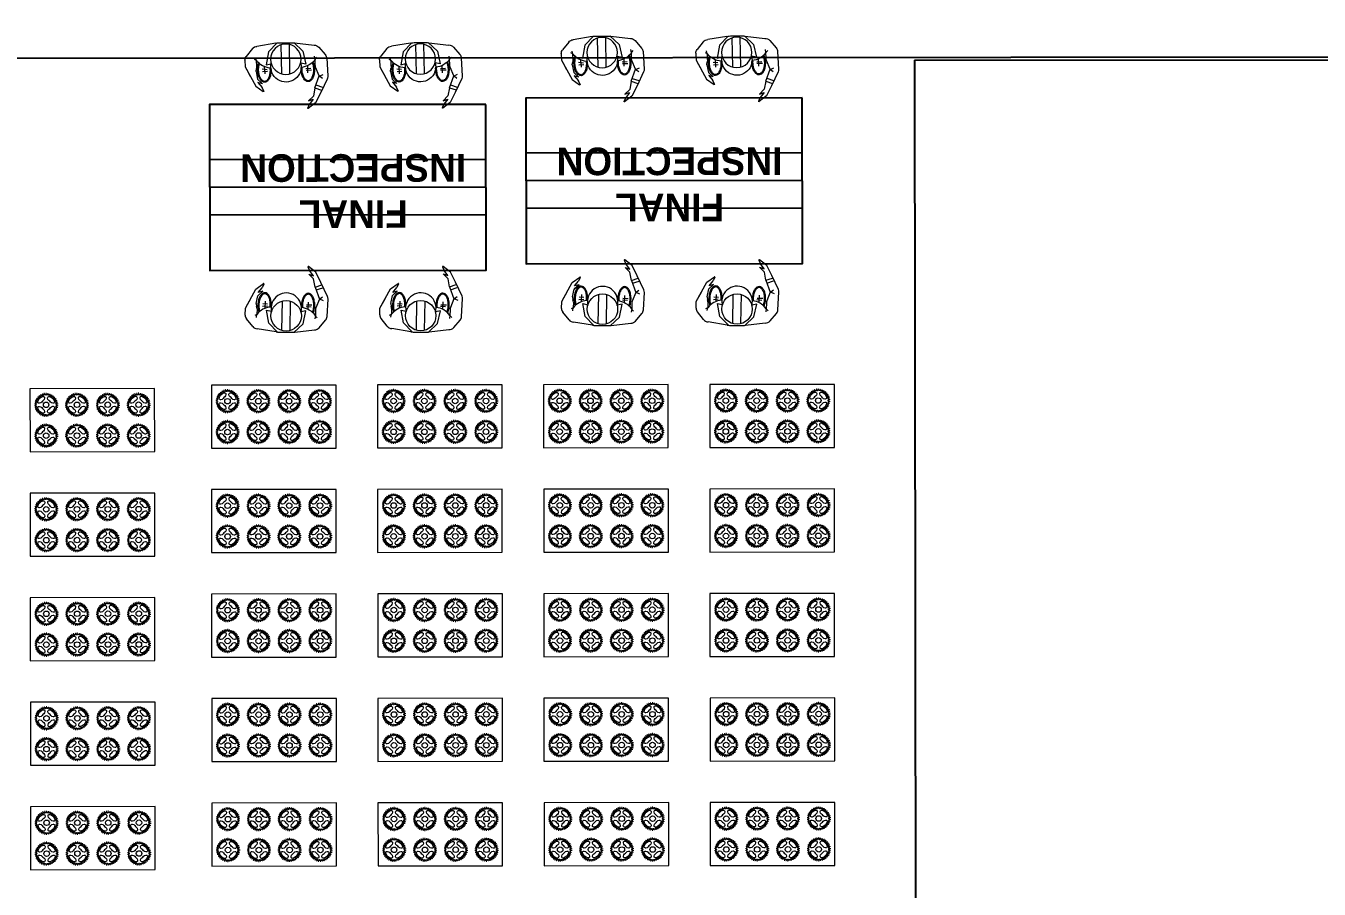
# Model space of a CAD drawing. Header units: feet. Extents: x -99009 to 3252343, y -11094690 to 9035152.
# Drawn here: x 2436386 to 2445745, y -1981723 to -1975477 of the extents above; entities that cross this region are included whole.
import ezdxf

# ---------------------------------------------------------------- set-up
doc = ezdxf.new("R2010")
doc.units = ezdxf.units.FT
doc.layers.add('1', color=1, linetype='Continuous')
doc.layers.add('Layer3', color=160, linetype='Continuous')
doc.layers.add('Line', color=7, linetype='Continuous', lineweight=13)
doc.layers.add('OVERALL', color=41, linetype='Continuous', lineweight=0)
doc.styles.get("Standard").update_dxf_attribs({"font": 'GOTHICB.TTF'})

# ---------------------------------------------------------------- blocks, each defined once
blk = doc.blocks.new('vaimand')
at = {"color": 242, "lineweight": 5, "true_color": 0xcd2027}
for p, q in [((-211.5, 106.3), (-257, 60.5)), ((-48.8, 123.9), (-179.6, 117.9)), ((-44.2, 125.5), (-107.9, 73.3)), ((-33.7, -80), (-16.7, 111.9)), ((39.5, 119.1), (-25.6, 123.6)), ((19.8, -84.7), (36.8, 106.2)), ((62.9, 116), (116.5, 53.4)), ((72.1, 114.1), (194.9, 84.7)), ((-268.3, 37.3), (-282.8, -77.8)), ((-193.7, 28.7), (-203.1, 39.9)), ((-195.6, -12.5), (-192.3, 25.1)), ((-192.3, 25.1), (-187, 45.5)), ((-107.9, 73.3), (-132.7, -9.8)), ((116.5, 53.4), (126.3, -32.8)), ((192.6, -10.8), (197.9, 9.6)), ((224.2, 67.6), (260.9, 14.5)), ((-226.2, -83.3), (-251.2, -70.6)), ((-229.7, -83), (-248.2, -95.3)), ((-226.1, -81.6), (-199.4, -26.4)), ((-203.1, -162.1), (-226.1, -81.6)), ((-138, -49.4), (-174.2, -46.1)), ((-135.3, -39.2), (-168, -34.5)), ((-151.7, -67.3), (-146.6, -19.2)), ((-132.7, -9.8), (-99.3, -5.8)), ((126.3, -32.8), (94.1, -23)), ((146.6, -78.1), (115.7, -73.6)), ((149.9, -61), (118.5, -61.7)), ((129.7, -92.2), (136.3, -45.1)), ((190.2, -81.1), (175.9, -131.1)), ((263.5, -55), (185.5, -176.2)), ((187.7, -46.5), (191, -8.9)), ((190.2, -81.1), (189, -60.9)), ((191, -8.9), (205.4, -3.3)), ((254.7, -68.8), (226.2, -112.9)), ((268, -10.3), (263.5, -55)), ((-281.1, -95.6), (-243.9, -189.8)), ((-208.3, -142.8), (-253.2, -154.7)), ((-203.1, -162.1), (-248.1, -174)), ((-203.1, -162.1), (-197.5, -216.5)), ((142.5, -158.2), (175.9, -131.1)), ((142.5, -158.2), (175.9, -131.1)), ((175.9, -131.1), (142.5, -158.2)), ((142.5, -158.2), (172.3, -151.7)), ((172.3, -151.7), (143.5, -182.2)), ((-243.9, -189.8), (-214.9, -259.2)), ((-197.6, -237.4), (-174.6, -272.5)), ((-167.5, -250.2), (-197.6, -237.4)), ((-197.5, -216.5), (-167.5, -250.2)), ((-167.5, -250.2), (-197.5, -216.5)), ((-167.5, -250.2), (-197.5, -216.5)), ((130.6, -205.4), (143.5, -182.2)), ((185.5, -176.2), (133.4, -208.1)), ((-214.9, -259.2), (-169.3, -299.8)), ((-166, -297.6), (-174.6, -272.5))]:
    blk.add_line(p, q, dxfattribs=at)
for points in [[(-179.2, 7.3, 0.043282), (-185.7, -7.7, 0.055571), (-192.5, -39.7, 0.055571), (-192.1, -72.4, 0.069361), (-185.4, -97.7, 0.105874), (-171.4, -117.7, 0.163899), (-156.8, -124.3, 0.163899), (-141.2, -120.7, 0.105874), (-123.5, -103.8, 0.069361), (-111.9, -80.3, 0.055571), (-105.1, -48.4, 0.024541), (-104.4, -34, 0.041767)], [(-174.6, 2.3, 0.037104), (-179.6, -9.8, 0.055571), (-186.2, -40.3, 0.055571), (-185.8, -71.6, 0.069361), (-179.5, -95.2, 0.105874), (-167, -113, 0.163899), (-156.2, -117.9, 0.163899), (-144.5, -115.2, 0.105874), (-128.8, -100.2, 0.069361), (-118, -78.3, 0.055571), (-111.5, -47.8, 0.024541), (-110.8, -33.9, 0.024541)], [(94.1, -51.7, 0.019815), (92.5, -63.2, 0.055571), (92.9, -95.9, 0.069361), (99.7, -121.2, 0.105874), (113.7, -141.2, 0.163899), (128.2, -147.8, 0.163899), (143.8, -144.2, 0.105874), (161.5, -127.4, 0.069361), (173.1, -103.9, 0.055571), (179.9, -71.9, 0.055571), (179.6, -39.3, 0.039908), (176.5, -24.5, 0.011242)], [(100.4, -52.8, 0.019815), (98.9, -63.9, 0.055571), (99.2, -95.1, 0.069361), (105.6, -118.7, 0.105874), (118, -136.5, 0.163899), (128.9, -141.4, 0.163899), (140.5, -138.8, 0.105874), (156.2, -123.8, 0.069361), (167.1, -101.9, 0.055571), (173.6, -71.3, 0.055571), (173.2, -40.1, 0.039908), (170.4, -26.2, 0.039908)]]:
    blk.add_lwpolyline(points, format="xyb", dxfattribs=at)
blk.add_circle((-0.2, 13.2), 100, dxfattribs=at)
for centre, radius, start, end in [((-183.1, 78.1), 40, 84.93042, 135.20527), ((-39.6, -75.9), 200, 85.99331, 92.61895), ((25.6, -80.4), 200, 76.55244, 85.99331), ((-228.6, 32.3), 40, 135.20527, 172.78283), ((-84.3, 90.8), 126.4, 211.36128, 260.88498), ((191.3, 44.9), 40, 34.65557, 84.93042), ((228, -8.2), 40, 357.078, 34.65557), ((-243.1, -82.8), 40, 172.78283, 198.61251), ((-235.4, -9), 40, 334.20486, 354.93042), ((-4.6, -36.8), 100, 160.37423, 9.48661), ((96.4, 74.8), 126.4, 270.98637, 318.49956), ((227.5, -50.1), 40, 174.93042, 195.65598), ((132.3, -206.4), 2, 150.96793, 301.45927)]:
    blk.add_arc(centre, radius, start, end, dxfattribs=at)
at = {"color": 5, "lineweight": 5}
blk.add_arc((-167.9, -298.3), 2, 228.40156, 18.89291, dxfattribs=at)
blk = doc.blocks.new('A$C110D60DF')
at = {"color": 6, "lineweight": 5, "rotation": 183.9260337634763}
blk.add_blockref('vaimand', (-1.1, 13.2), dxfattribs=at)
blk = doc.blocks.new('FINAL INS')
at = {"transparency": 33554684}
for p, q in [((1831200.5, -8912.2), (1833200.5, -8912.2)), ((1831200.5, -9112.2), (1833200.5, -9112.2)), ((1831200.5, -9312.2), (1833200.5, -9312.2))]:
    blk.add_line(p, q, dxfattribs=at)
blk.add_lwpolyline([(1831200.5, -9712.2), (1833200.5, -9712.2), (1833200.5, -8512.2), (1831200.5, -8512.2)], close=True, dxfattribs=at)
at = {"layer": 'OVERALL', "color": 30, "ltscale": 2, "true_color": 0xf26722, "transparency": 33554684, "yscale": 1.1, "zscale": 1.1}
for p, xscale, rotation in [((1831674.7, -8183.8), 1.1, 180.0000000000001), ((1832648.3, -8183.8), 1.1, 180.0000000000001), ((1831674.7, -10040.5), -1.1, 359.9999999999998), ((1832648.3, -10040.5), -1.1, 359.9999999999998)]:
    blk.add_blockref('A$C110D60DF', p, dxfattribs=dict(at, xscale=xscale, rotation=rotation))
at = {"transparency": 33554684, "insert": (1831445.5, -9355.8), "char_height": 200, "attachment_point": 7}
blk.add_mtext_dynamic_manual_height_columns('\\pxqc;FINAL INSPECTION', width=1431.701, gutter_width=1, heights=[0], dxfattribs=at)
blk = doc.blocks.new('*U1276')
for centre, radius, start, end in [((14.7, -1.4), 18, 162.52961, 183.5619), ((-14.7, -1.4), 18, 356.4381, 17.47039), ((-4.7, -2.6), 1.5, 273.69182, 3.5619), ((4.7, -2.6), 1.5, 176.4381, 266.30818)]:
    blk.add_arc(centre, radius, start, end)
at = {"layer": 'Layer3'}
blk.add_arc((0, -75.9), 80, 88.25219, 91.74781, dxfattribs=at)
blk = doc.blocks.new('*U1275')
at = {"layer": 'Line', "color": 0, "linetype": 'ByBlock', "lineweight": -2, "transparency": 16777216}
blk.add_blockref('*U1276', (130, 205.9), dxfattribs=at)
for p, rotation in [((142.5, 204.9), 350.5263157894736), ((154.7, 201.8), 341.0526315789473), ((166.1, 196.8), 331.578947368421), ((176.6, 189.9), 322.1052631578947), ((185.9, 181.4), 312.6315789473684), ((193.6, 171.5), 303.1578947368421), ((193.6, 88.5), 236.8421052631579), ((199.5, 160.5), 293.6842105263158), ((199.5, 99.5), 246.3157894736842), ((203.6, 148.6), 284.2105263157895), ((203.6, 111.4), 255.7894736842105), ((205.7, 136.3), 274.7368421052632), ((205.7, 123.7), 265.2631578947368), ((130, 54.1), 180), ((142.5, 55.1), 189.4736842105263), ((154.7, 58.2), 198.9473684210527), ((166.1, 63.2), 208.421052631579), ((176.6, 70.1), 217.8947368421053), ((185.9, 78.6), 227.3684210526316)]:
    blk.add_blockref('*U1276', p, dxfattribs=dict(at, rotation=rotation))
blk = doc.blocks.new('*U1278')
for centre, radius, start, end in [((14.7, -1.4), 18, 162.52961, 183.5619), ((-14.7, -1.4), 18, 356.4381, 17.47039), ((-4.7, -2.6), 1.5, 273.69182, 3.5619), ((4.7, -2.6), 1.5, 176.4381, 266.30818)]:
    blk.add_arc(centre, radius, start, end)
at = {"layer": 'Layer3'}
blk.add_arc((0, -75.9), 80, 88.25219, 91.74781, dxfattribs=at)
blk = doc.blocks.new('*U1277')
at = {"layer": 'Line', "color": 0, "linetype": 'ByBlock', "lineweight": -2, "transparency": 16777216}
blk.add_blockref('*U1278', (130, 205.9), dxfattribs=at)
for p, rotation in [((142.5, 204.9), 350.5263157894736), ((154.7, 201.8), 341.0526315789473), ((166.1, 196.8), 331.578947368421), ((176.6, 189.9), 322.1052631578947), ((185.9, 181.4), 312.6315789473684), ((193.6, 171.5), 303.1578947368421), ((193.6, 88.5), 236.8421052631579), ((199.5, 160.5), 293.6842105263158), ((199.5, 99.5), 246.3157894736842), ((203.6, 148.6), 284.2105263157895), ((203.6, 111.4), 255.7894736842105), ((205.7, 136.3), 274.7368421052632), ((205.7, 123.7), 265.2631578947368), ((130, 54.1), 180), ((142.5, 55.1), 189.4736842105263), ((154.7, 58.2), 198.9473684210527), ((166.1, 63.2), 208.421052631579), ((176.6, 70.1), 217.8947368421053), ((185.9, 78.6), 227.3684210526316)]:
    blk.add_blockref('*U1278', p, dxfattribs=dict(at, rotation=rotation))
blk = doc.blocks.new('*U1280')
for centre, radius, start, end in [((14.7, -1.4), 18, 162.52961, 183.5619), ((-14.7, -1.4), 18, 356.4381, 17.47039), ((-4.7, -2.6), 1.5, 273.69182, 3.5619), ((4.7, -2.6), 1.5, 176.4381, 266.30818)]:
    blk.add_arc(centre, radius, start, end)
at = {"layer": 'Layer3'}
blk.add_arc((0, -75.9), 80, 88.25219, 91.74781, dxfattribs=at)
blk = doc.blocks.new('*U1279')
at = {"layer": 'Line', "color": 0, "linetype": 'ByBlock', "lineweight": -2, "transparency": 16777216}
blk.add_blockref('*U1280', (130, 205.9), dxfattribs=at)
for p, rotation in [((142.5, 204.9), 350.5263157894736), ((154.7, 201.8), 341.0526315789473), ((166.1, 196.8), 331.578947368421), ((176.6, 189.9), 322.1052631578947), ((185.9, 181.4), 312.6315789473684), ((193.6, 171.5), 303.1578947368421), ((193.6, 88.5), 236.8421052631579), ((199.5, 160.5), 293.6842105263158), ((199.5, 99.5), 246.3157894736842), ((203.6, 148.6), 284.2105263157895), ((203.6, 111.4), 255.7894736842105), ((205.7, 136.3), 274.7368421052632), ((205.7, 123.7), 265.2631578947368), ((130, 54.1), 180), ((142.5, 55.1), 189.4736842105263), ((154.7, 58.2), 198.9473684210527), ((166.1, 63.2), 208.421052631579), ((176.6, 70.1), 217.8947368421053), ((185.9, 78.6), 227.3684210526316)]:
    blk.add_blockref('*U1280', p, dxfattribs=dict(at, rotation=rotation))
blk = doc.blocks.new('*U1282')
for centre, radius, start, end in [((14.7, -1.4), 18, 162.52961, 183.5619), ((-14.7, -1.4), 18, 356.4381, 17.47039), ((-4.7, -2.6), 1.5, 273.69182, 3.5619), ((4.7, -2.6), 1.5, 176.4381, 266.30818)]:
    blk.add_arc(centre, radius, start, end)
at = {"layer": 'Layer3'}
blk.add_arc((0, -75.9), 80, 88.25219, 91.74781, dxfattribs=at)
blk = doc.blocks.new('*U1281')
at = {"layer": 'Line', "color": 0, "linetype": 'ByBlock', "lineweight": -2, "transparency": 16777216}
blk.add_blockref('*U1282', (130, 205.9), dxfattribs=at)
for p, rotation in [((142.5, 204.9), 350.5263157894736), ((154.7, 201.8), 341.0526315789473), ((166.1, 196.8), 331.578947368421), ((176.6, 189.9), 322.1052631578947), ((185.9, 181.4), 312.6315789473684), ((193.6, 171.5), 303.1578947368421), ((193.6, 88.5), 236.8421052631579), ((199.5, 160.5), 293.6842105263158), ((199.5, 99.5), 246.3157894736842), ((203.6, 148.6), 284.2105263157895), ((203.6, 111.4), 255.7894736842105), ((205.7, 136.3), 274.7368421052632), ((205.7, 123.7), 265.2631578947368), ((130, 54.1), 180), ((142.5, 55.1), 189.4736842105263), ((154.7, 58.2), 198.9473684210527), ((166.1, 63.2), 208.421052631579), ((176.6, 70.1), 217.8947368421053), ((185.9, 78.6), 227.3684210526316)]:
    blk.add_blockref('*U1282', p, dxfattribs=dict(at, rotation=rotation))
blk = doc.blocks.new('*U1284')
for centre, radius, start, end in [((14.7, -1.4), 18, 162.52961, 183.5619), ((-14.7, -1.4), 18, 356.4381, 17.47039), ((-4.7, -2.6), 1.5, 273.69182, 3.5619), ((4.7, -2.6), 1.5, 176.4381, 266.30818)]:
    blk.add_arc(centre, radius, start, end)
at = {"layer": 'Layer3'}
blk.add_arc((0, -75.9), 80, 88.25219, 91.74781, dxfattribs=at)
blk = doc.blocks.new('*U1283')
at = {"layer": 'Line', "color": 0, "linetype": 'ByBlock', "lineweight": -2, "transparency": 16777216}
blk.add_blockref('*U1284', (130, 205.9), dxfattribs=at)
for p, rotation in [((142.5, 204.9), 350.5263157894736), ((154.7, 201.8), 341.0526315789473), ((166.1, 196.8), 331.578947368421), ((176.6, 189.9), 322.1052631578947), ((185.9, 181.4), 312.6315789473684), ((193.6, 171.5), 303.1578947368421), ((193.6, 88.5), 236.8421052631579), ((199.5, 160.5), 293.6842105263158), ((199.5, 99.5), 246.3157894736842), ((203.6, 148.6), 284.2105263157895), ((203.6, 111.4), 255.7894736842105), ((205.7, 136.3), 274.7368421052632), ((205.7, 123.7), 265.2631578947368), ((130, 54.1), 180), ((142.5, 55.1), 189.4736842105263), ((154.7, 58.2), 198.9473684210527), ((166.1, 63.2), 208.421052631579), ((176.6, 70.1), 217.8947368421053), ((185.9, 78.6), 227.3684210526316)]:
    blk.add_blockref('*U1284', p, dxfattribs=dict(at, rotation=rotation))
blk = doc.blocks.new('*U1286')
for centre, radius, start, end in [((14.7, -1.4), 18, 162.52961, 183.5619), ((-14.7, -1.4), 18, 356.4381, 17.47039), ((-4.7, -2.6), 1.5, 273.69182, 3.5619), ((4.7, -2.6), 1.5, 176.4381, 266.30818)]:
    blk.add_arc(centre, radius, start, end)
at = {"layer": 'Layer3'}
blk.add_arc((0, -75.9), 80, 88.25219, 91.74781, dxfattribs=at)
blk = doc.blocks.new('*U1285')
at = {"layer": 'Line', "color": 0, "linetype": 'ByBlock', "lineweight": -2, "transparency": 16777216}
blk.add_blockref('*U1286', (130, 205.9), dxfattribs=at)
for p, rotation in [((142.5, 204.9), 350.5263157894736), ((154.7, 201.8), 341.0526315789473), ((166.1, 196.8), 331.578947368421), ((176.6, 189.9), 322.1052631578947), ((185.9, 181.4), 312.6315789473684), ((193.6, 171.5), 303.1578947368421), ((193.6, 88.5), 236.8421052631579), ((199.5, 160.5), 293.6842105263158), ((199.5, 99.5), 246.3157894736842), ((203.6, 148.6), 284.2105263157895), ((203.6, 111.4), 255.7894736842105), ((205.7, 136.3), 274.7368421052632), ((205.7, 123.7), 265.2631578947368), ((130, 54.1), 180), ((142.5, 55.1), 189.4736842105263), ((154.7, 58.2), 198.9473684210527), ((166.1, 63.2), 208.421052631579), ((176.6, 70.1), 217.8947368421053), ((185.9, 78.6), 227.3684210526316)]:
    blk.add_blockref('*U1286', p, dxfattribs=dict(at, rotation=rotation))
blk = doc.blocks.new('*U1288')
for centre, radius, start, end in [((14.7, -1.4), 18, 162.52961, 183.5619), ((-14.7, -1.4), 18, 356.4381, 17.47039), ((-4.7, -2.6), 1.5, 273.69182, 3.5619), ((4.7, -2.6), 1.5, 176.4381, 266.30818)]:
    blk.add_arc(centre, radius, start, end)
at = {"layer": 'Layer3'}
blk.add_arc((0, -75.9), 80, 88.25219, 91.74781, dxfattribs=at)
blk = doc.blocks.new('*U1287')
at = {"layer": 'Line', "color": 0, "linetype": 'ByBlock', "lineweight": -2, "transparency": 16777216}
blk.add_blockref('*U1288', (130, 205.9), dxfattribs=at)
for p, rotation in [((142.5, 204.9), 350.5263157894736), ((154.7, 201.8), 341.0526315789473), ((166.1, 196.8), 331.578947368421), ((176.6, 189.9), 322.1052631578947), ((185.9, 181.4), 312.6315789473684), ((193.6, 171.5), 303.1578947368421), ((193.6, 88.5), 236.8421052631579), ((199.5, 160.5), 293.6842105263158), ((199.5, 99.5), 246.3157894736842), ((203.6, 148.6), 284.2105263157895), ((203.6, 111.4), 255.7894736842105), ((205.7, 136.3), 274.7368421052632), ((205.7, 123.7), 265.2631578947368), ((130, 54.1), 180), ((142.5, 55.1), 189.4736842105263), ((154.7, 58.2), 198.9473684210527), ((166.1, 63.2), 208.421052631579), ((176.6, 70.1), 217.8947368421053), ((185.9, 78.6), 227.3684210526316)]:
    blk.add_blockref('*U1288', p, dxfattribs=dict(at, rotation=rotation))
blk = doc.blocks.new('*U1290')
for centre, radius, start, end in [((14.7, -1.4), 18, 162.52961, 183.5619), ((-14.7, -1.4), 18, 356.4381, 17.47039), ((-4.7, -2.6), 1.5, 273.69182, 3.5619), ((4.7, -2.6), 1.5, 176.4381, 266.30818)]:
    blk.add_arc(centre, radius, start, end)
at = {"layer": 'Layer3'}
blk.add_arc((0, -75.9), 80, 88.25219, 91.74781, dxfattribs=at)
blk = doc.blocks.new('*U1289')
at = {"layer": 'Line', "color": 0, "linetype": 'ByBlock', "lineweight": -2, "transparency": 16777216}
blk.add_blockref('*U1290', (130, 205.9), dxfattribs=at)
for p, rotation in [((142.5, 204.9), 350.5263157894736), ((154.7, 201.8), 341.0526315789473), ((166.1, 196.8), 331.578947368421), ((176.6, 189.9), 322.1052631578947), ((185.9, 181.4), 312.6315789473684), ((193.6, 171.5), 303.1578947368421), ((193.6, 88.5), 236.8421052631579), ((199.5, 160.5), 293.6842105263158), ((199.5, 99.5), 246.3157894736842), ((203.6, 148.6), 284.2105263157895), ((203.6, 111.4), 255.7894736842105), ((205.7, 136.3), 274.7368421052632), ((205.7, 123.7), 265.2631578947368), ((130, 54.1), 180), ((142.5, 55.1), 189.4736842105263), ((154.7, 58.2), 198.9473684210527), ((166.1, 63.2), 208.421052631579), ((176.6, 70.1), 217.8947368421053), ((185.9, 78.6), 227.3684210526316)]:
    blk.add_blockref('*U1290', p, dxfattribs=dict(at, rotation=rotation))
blk = doc.blocks.new('*U1292')
for centre, radius, start, end in [((14.7, -1.4), 18, 162.52961, 183.5619), ((-14.7, -1.4), 18, 356.4381, 17.47039), ((-4.7, -2.6), 1.5, 273.69182, 3.5619), ((4.7, -2.6), 1.5, 176.4381, 266.30818)]:
    blk.add_arc(centre, radius, start, end)
at = {"layer": 'Layer3'}
blk.add_arc((0, -75.9), 80, 88.25219, 91.74781, dxfattribs=at)
blk = doc.blocks.new('*U1291')
at = {"layer": 'Line', "color": 0, "linetype": 'ByBlock', "lineweight": -2, "transparency": 16777216}
blk.add_blockref('*U1292', (130, 205.9), dxfattribs=at)
for p, rotation in [((142.5, 204.9), 350.5263157894736), ((154.7, 201.8), 341.0526315789473), ((166.1, 196.8), 331.578947368421), ((176.6, 189.9), 322.1052631578947), ((185.9, 181.4), 312.6315789473684), ((193.6, 171.5), 303.1578947368421), ((193.6, 88.5), 236.8421052631579), ((199.5, 160.5), 293.6842105263158), ((199.5, 99.5), 246.3157894736842), ((203.6, 148.6), 284.2105263157895), ((203.6, 111.4), 255.7894736842105), ((205.7, 136.3), 274.7368421052632), ((205.7, 123.7), 265.2631578947368), ((130, 54.1), 180), ((142.5, 55.1), 189.4736842105263), ((154.7, 58.2), 198.9473684210527), ((166.1, 63.2), 208.421052631579), ((176.6, 70.1), 217.8947368421053), ((185.9, 78.6), 227.3684210526316)]:
    blk.add_blockref('*U1292', p, dxfattribs=dict(at, rotation=rotation))
blk = doc.blocks.new('*U1294')
for centre, radius, start, end in [((14.7, -1.4), 18, 162.52961, 183.5619), ((-14.7, -1.4), 18, 356.4381, 17.47039), ((-4.7, -2.6), 1.5, 273.69182, 3.5619), ((4.7, -2.6), 1.5, 176.4381, 266.30818)]:
    blk.add_arc(centre, radius, start, end)
at = {"layer": 'Layer3'}
blk.add_arc((0, -75.9), 80, 88.25219, 91.74781, dxfattribs=at)
blk = doc.blocks.new('*U1293')
at = {"layer": 'Line', "color": 0, "linetype": 'ByBlock', "lineweight": -2, "transparency": 16777216}
blk.add_blockref('*U1294', (130, 205.9), dxfattribs=at)
for p, rotation in [((142.5, 204.9), 350.5263157894736), ((154.7, 201.8), 341.0526315789473), ((166.1, 196.8), 331.578947368421), ((176.6, 189.9), 322.1052631578947), ((185.9, 181.4), 312.6315789473684), ((193.6, 171.5), 303.1578947368421), ((193.6, 88.5), 236.8421052631579), ((199.5, 160.5), 293.6842105263158), ((199.5, 99.5), 246.3157894736842), ((203.6, 148.6), 284.2105263157895), ((203.6, 111.4), 255.7894736842105), ((205.7, 136.3), 274.7368421052632), ((205.7, 123.7), 265.2631578947368), ((130, 54.1), 180), ((142.5, 55.1), 189.4736842105263), ((154.7, 58.2), 198.9473684210527), ((166.1, 63.2), 208.421052631579), ((176.6, 70.1), 217.8947368421053), ((185.9, 78.6), 227.3684210526316)]:
    blk.add_blockref('*U1294', p, dxfattribs=dict(at, rotation=rotation))
blk = doc.blocks.new('*U1296')
for centre, radius, start, end in [((14.7, -1.4), 18, 162.52961, 183.5619), ((-14.7, -1.4), 18, 356.4381, 17.47039), ((-4.7, -2.6), 1.5, 273.69182, 3.5619), ((4.7, -2.6), 1.5, 176.4381, 266.30818)]:
    blk.add_arc(centre, radius, start, end)
at = {"layer": 'Layer3'}
blk.add_arc((0, -75.9), 80, 88.25219, 91.74781, dxfattribs=at)
blk = doc.blocks.new('*U1295')
at = {"layer": 'Line', "color": 0, "linetype": 'ByBlock', "lineweight": -2, "transparency": 16777216}
blk.add_blockref('*U1296', (130, 205.9), dxfattribs=at)
for p, rotation in [((142.5, 204.9), 350.5263157894736), ((154.7, 201.8), 341.0526315789473), ((166.1, 196.8), 331.578947368421), ((176.6, 189.9), 322.1052631578947), ((185.9, 181.4), 312.6315789473684), ((193.6, 171.5), 303.1578947368421), ((193.6, 88.5), 236.8421052631579), ((199.5, 160.5), 293.6842105263158), ((199.5, 99.5), 246.3157894736842), ((203.6, 148.6), 284.2105263157895), ((203.6, 111.4), 255.7894736842105), ((205.7, 136.3), 274.7368421052632), ((205.7, 123.7), 265.2631578947368), ((130, 54.1), 180), ((142.5, 55.1), 189.4736842105263), ((154.7, 58.2), 198.9473684210527), ((166.1, 63.2), 208.421052631579), ((176.6, 70.1), 217.8947368421053), ((185.9, 78.6), 227.3684210526316)]:
    blk.add_blockref('*U1296', p, dxfattribs=dict(at, rotation=rotation))
blk = doc.blocks.new('*U1298')
for centre, radius, start, end in [((14.7, -1.4), 18, 162.52961, 183.5619), ((-14.7, -1.4), 18, 356.4381, 17.47039), ((-4.7, -2.6), 1.5, 273.69182, 3.5619), ((4.7, -2.6), 1.5, 176.4381, 266.30818)]:
    blk.add_arc(centre, radius, start, end)
at = {"layer": 'Layer3'}
blk.add_arc((0, -75.9), 80, 88.25219, 91.74781, dxfattribs=at)
blk = doc.blocks.new('*U1297')
at = {"layer": 'Line', "color": 0, "linetype": 'ByBlock', "lineweight": -2, "transparency": 16777216}
blk.add_blockref('*U1298', (130, 205.9), dxfattribs=at)
for p, rotation in [((142.5, 204.9), 350.5263157894736), ((154.7, 201.8), 341.0526315789473), ((166.1, 196.8), 331.578947368421), ((176.6, 189.9), 322.1052631578947), ((185.9, 181.4), 312.6315789473684), ((193.6, 171.5), 303.1578947368421), ((193.6, 88.5), 236.8421052631579), ((199.5, 160.5), 293.6842105263158), ((199.5, 99.5), 246.3157894736842), ((203.6, 148.6), 284.2105263157895), ((203.6, 111.4), 255.7894736842105), ((205.7, 136.3), 274.7368421052632), ((205.7, 123.7), 265.2631578947368), ((130, 54.1), 180), ((142.5, 55.1), 189.4736842105263), ((154.7, 58.2), 198.9473684210527), ((166.1, 63.2), 208.421052631579), ((176.6, 70.1), 217.8947368421053), ((185.9, 78.6), 227.3684210526316)]:
    blk.add_blockref('*U1298', p, dxfattribs=dict(at, rotation=rotation))
blk = doc.blocks.new('*U1300')
for centre, radius, start, end in [((14.7, -1.4), 18, 162.52961, 183.5619), ((-14.7, -1.4), 18, 356.4381, 17.47039), ((-4.7, -2.6), 1.5, 273.69182, 3.5619), ((4.7, -2.6), 1.5, 176.4381, 266.30818)]:
    blk.add_arc(centre, radius, start, end)
at = {"layer": 'Layer3'}
blk.add_arc((0, -75.9), 80, 88.25219, 91.74781, dxfattribs=at)
blk = doc.blocks.new('*U1299')
at = {"layer": 'Line', "color": 0, "linetype": 'ByBlock', "lineweight": -2, "transparency": 16777216}
blk.add_blockref('*U1300', (130, 205.9), dxfattribs=at)
for p, rotation in [((142.5, 204.9), 350.5263157894736), ((154.7, 201.8), 341.0526315789473), ((166.1, 196.8), 331.578947368421), ((176.6, 189.9), 322.1052631578947), ((185.9, 181.4), 312.6315789473684), ((193.6, 171.5), 303.1578947368421), ((193.6, 88.5), 236.8421052631579), ((199.5, 160.5), 293.6842105263158), ((199.5, 99.5), 246.3157894736842), ((203.6, 148.6), 284.2105263157895), ((203.6, 111.4), 255.7894736842105), ((205.7, 136.3), 274.7368421052632), ((205.7, 123.7), 265.2631578947368), ((130, 54.1), 180), ((142.5, 55.1), 189.4736842105263), ((154.7, 58.2), 198.9473684210527), ((166.1, 63.2), 208.421052631579), ((176.6, 70.1), 217.8947368421053), ((185.9, 78.6), 227.3684210526316)]:
    blk.add_blockref('*U1300', p, dxfattribs=dict(at, rotation=rotation))
blk = doc.blocks.new('*U1302')
for centre, radius, start, end in [((14.7, -1.4), 18, 162.52961, 183.5619), ((-14.7, -1.4), 18, 356.4381, 17.47039), ((-4.7, -2.6), 1.5, 273.69182, 3.5619), ((4.7, -2.6), 1.5, 176.4381, 266.30818)]:
    blk.add_arc(centre, radius, start, end)
at = {"layer": 'Layer3'}
blk.add_arc((0, -75.9), 80, 88.25219, 91.74781, dxfattribs=at)
blk = doc.blocks.new('*U1301')
at = {"layer": 'Line', "color": 0, "linetype": 'ByBlock', "lineweight": -2, "transparency": 16777216}
blk.add_blockref('*U1302', (130, 205.9), dxfattribs=at)
for p, rotation in [((142.5, 204.9), 350.5263157894736), ((154.7, 201.8), 341.0526315789473), ((166.1, 196.8), 331.578947368421), ((176.6, 189.9), 322.1052631578947), ((185.9, 181.4), 312.6315789473684), ((193.6, 171.5), 303.1578947368421), ((193.6, 88.5), 236.8421052631579), ((199.5, 160.5), 293.6842105263158), ((199.5, 99.5), 246.3157894736842), ((203.6, 148.6), 284.2105263157895), ((203.6, 111.4), 255.7894736842105), ((205.7, 136.3), 274.7368421052632), ((205.7, 123.7), 265.2631578947368), ((130, 54.1), 180), ((142.5, 55.1), 189.4736842105263), ((154.7, 58.2), 198.9473684210527), ((166.1, 63.2), 208.421052631579), ((176.6, 70.1), 217.8947368421053), ((185.9, 78.6), 227.3684210526316)]:
    blk.add_blockref('*U1302', p, dxfattribs=dict(at, rotation=rotation))
blk = doc.blocks.new('*U1304')
for centre, radius, start, end in [((14.7, -1.4), 18, 162.52961, 183.5619), ((-14.7, -1.4), 18, 356.4381, 17.47039), ((-4.7, -2.6), 1.5, 273.69182, 3.5619), ((4.7, -2.6), 1.5, 176.4381, 266.30818)]:
    blk.add_arc(centre, radius, start, end)
at = {"layer": 'Layer3'}
blk.add_arc((0, -75.9), 80, 88.25219, 91.74781, dxfattribs=at)
blk = doc.blocks.new('*U1303')
at = {"layer": 'Line', "color": 0, "linetype": 'ByBlock', "lineweight": -2, "transparency": 16777216}
blk.add_blockref('*U1304', (130, 205.9), dxfattribs=at)
for p, rotation in [((142.5, 204.9), 350.5263157894736), ((154.7, 201.8), 341.0526315789473), ((166.1, 196.8), 331.578947368421), ((176.6, 189.9), 322.1052631578947), ((185.9, 181.4), 312.6315789473684), ((193.6, 171.5), 303.1578947368421), ((193.6, 88.5), 236.8421052631579), ((199.5, 160.5), 293.6842105263158), ((199.5, 99.5), 246.3157894736842), ((203.6, 148.6), 284.2105263157895), ((203.6, 111.4), 255.7894736842105), ((205.7, 136.3), 274.7368421052632), ((205.7, 123.7), 265.2631578947368), ((130, 54.1), 180), ((142.5, 55.1), 189.4736842105263), ((154.7, 58.2), 198.9473684210527), ((166.1, 63.2), 208.421052631579), ((176.6, 70.1), 217.8947368421053), ((185.9, 78.6), 227.3684210526316)]:
    blk.add_blockref('*U1304', p, dxfattribs=dict(at, rotation=rotation))
blk = doc.blocks.new('*U1306')
for centre, radius, start, end in [((14.7, -1.4), 18, 162.52961, 183.5619), ((-14.7, -1.4), 18, 356.4381, 17.47039), ((-4.7, -2.6), 1.5, 273.69182, 3.5619), ((4.7, -2.6), 1.5, 176.4381, 266.30818)]:
    blk.add_arc(centre, radius, start, end)
at = {"layer": 'Layer3'}
blk.add_arc((0, -75.9), 80, 88.25219, 91.74781, dxfattribs=at)
blk = doc.blocks.new('*U1305')
at = {"layer": 'Line', "color": 0, "linetype": 'ByBlock', "lineweight": -2, "transparency": 16777216}
blk.add_blockref('*U1306', (130, 205.9), dxfattribs=at)
for p, rotation in [((142.5, 204.9), 350.5263157894736), ((154.7, 201.8), 341.0526315789473), ((166.1, 196.8), 331.578947368421), ((176.6, 189.9), 322.1052631578947), ((185.9, 181.4), 312.6315789473684), ((193.6, 171.5), 303.1578947368421), ((193.6, 88.5), 236.8421052631579), ((199.5, 160.5), 293.6842105263158), ((199.5, 99.5), 246.3157894736842), ((203.6, 148.6), 284.2105263157895), ((203.6, 111.4), 255.7894736842105), ((205.7, 136.3), 274.7368421052632), ((205.7, 123.7), 265.2631578947368), ((130, 54.1), 180), ((142.5, 55.1), 189.4736842105263), ((154.7, 58.2), 198.9473684210527), ((166.1, 63.2), 208.421052631579), ((176.6, 70.1), 217.8947368421053), ((185.9, 78.6), 227.3684210526316)]:
    blk.add_blockref('*U1306', p, dxfattribs=dict(at, rotation=rotation))
blk = doc.blocks.new('plated part')
at = {"lineweight": 0, "transparency": 33554684}
for p, q in [((1824238.6, -17570.5), (1823336.6, -17570.5)), ((1823336.6, -17570.5), (1823336.6, -18026.5)), ((1824238.6, -18026.5), (1824238.6, -17570.5)), ((1823336.6, -18026.5), (1824238.6, -18026.5))]:
    blk.add_line(p, q, dxfattribs=at)
at = {"layer": 'Line', "color": 31, "lineweight": 0, "true_color": 0xfecc66, "transparency": 33554684}
for points in [[(1823429.8, -17626.3, -0.482194), (1823442.1, -17636), (1823442.1, -17638.6, -0.255713), (1823432.8, -17655.5, 0.108419), (1823421.5, -17666.8, -0.255713), (1823404.6, -17676), (1823402.1, -17676, -0.482194), (1823392.3, -17663.8, -0.287007)], [(1823513.8, -17663.8, -0.482194), (1823504.1, -17676), (1823501.5, -17676, -0.255713), (1823484.6, -17666.8, 0.108419), (1823473.3, -17655.5, -0.255713), (1823464.1, -17638.6), (1823464.1, -17636, -0.482194), (1823476.3, -17626.3, -0.287007)], [(1823652.8, -17626.3, -0.482194), (1823665.1, -17636), (1823665.1, -17638.6, -0.255713), (1823655.8, -17655.5, 0.108419), (1823644.5, -17666.8, -0.255713), (1823627.6, -17676), (1823625.1, -17676, -0.482194), (1823615.3, -17663.8, -0.287007)], [(1823736.8, -17663.8, -0.482194), (1823727.1, -17676), (1823724.5, -17676, -0.255713), (1823707.6, -17666.8, 0.108419), (1823696.3, -17655.5, -0.255713), (1823687.1, -17638.6), (1823687.1, -17636, -0.482194), (1823699.3, -17626.3, -0.287007)], [(1823875.8, -17626.3, -0.482194), (1823888.1, -17636), (1823888.1, -17638.6, -0.255713), (1823878.8, -17655.5, 0.108419), (1823867.5, -17666.8, -0.255713), (1823850.6, -17676), (1823848.1, -17676, -0.482194), (1823838.3, -17663.8, -0.287007)], [(1823959.8, -17663.8, -0.482194), (1823950.1, -17676), (1823947.5, -17676, -0.255713), (1823930.6, -17666.8, 0.108419), (1823919.3, -17655.5, -0.255713), (1823910.1, -17638.6), (1823910.1, -17636, -0.482194), (1823922.3, -17626.3, -0.287007)], [(1824098.8, -17626.3, -0.482194), (1824111.1, -17636), (1824111.1, -17638.6, -0.255713), (1824101.8, -17655.5, 0.108419), (1824090.5, -17666.8, -0.255713), (1824073.6, -17676), (1824071.1, -17676, -0.482194), (1824061.3, -17663.8, -0.287007)], [(1824182.8, -17663.8, -0.482194), (1824173.1, -17676), (1824170.5, -17676, -0.255713), (1824153.6, -17666.8, 0.108419), (1824142.3, -17655.5, -0.255713), (1824133.1, -17638.6), (1824133.1, -17636, -0.482194), (1824145.3, -17626.3, -0.287007)], [(1823392.3, -17710.3, -0.482194), (1823402.1, -17698), (1823404.6, -17698, -0.255713), (1823421.5, -17707.3, 0.108419), (1823432.8, -17718.6, -0.255713), (1823442.1, -17735.5), (1823442.1, -17738, -0.482194), (1823429.8, -17747.8, -0.287007)], [(1823476.3, -17747.8, -0.482194), (1823464.1, -17738), (1823464.1, -17735.5, -0.255713), (1823473.3, -17718.6, 0.108419), (1823484.6, -17707.3, -0.255713), (1823501.5, -17698), (1823504.1, -17698, -0.482194), (1823513.8, -17710.3, -0.287007)], [(1823615.3, -17710.3, -0.482194), (1823625.1, -17698), (1823627.6, -17698, -0.255713), (1823644.5, -17707.3, 0.108419), (1823655.8, -17718.6, -0.255713), (1823665.1, -17735.5), (1823665.1, -17738, -0.482194), (1823652.8, -17747.8, -0.287007)], [(1823699.3, -17747.8, -0.482194), (1823687.1, -17738), (1823687.1, -17735.5, -0.255713), (1823696.3, -17718.6, 0.108419), (1823707.6, -17707.3, -0.255713), (1823724.5, -17698), (1823727.1, -17698, -0.482194), (1823736.8, -17710.3, -0.287007)], [(1823838.3, -17710.3, -0.482194), (1823848.1, -17698), (1823850.6, -17698, -0.255713), (1823867.5, -17707.3, 0.108419), (1823878.8, -17718.6, -0.255713), (1823888.1, -17735.5), (1823888.1, -17738, -0.482194), (1823875.8, -17747.8, -0.287007)], [(1823922.3, -17747.8, -0.482194), (1823910.1, -17738), (1823910.1, -17735.5, -0.255713), (1823919.3, -17718.6, 0.108419), (1823930.6, -17707.3, -0.255713), (1823947.5, -17698), (1823950.1, -17698, -0.482194), (1823959.8, -17710.3, -0.287007)], [(1824061.3, -17710.3, -0.482194), (1824071.1, -17698), (1824073.6, -17698, -0.255713), (1824090.5, -17707.3, 0.108419), (1824101.8, -17718.6, -0.255713), (1824111.1, -17735.5), (1824111.1, -17738, -0.482194), (1824098.8, -17747.8, -0.287007)], [(1824145.3, -17747.8, -0.482194), (1824133.1, -17738), (1824133.1, -17735.5, -0.255713), (1824142.3, -17718.6, 0.108419), (1824153.6, -17707.3, -0.255713), (1824170.5, -17698), (1824173.1, -17698, -0.482194), (1824182.8, -17710.3, -0.287007)], [(1823429.8, -17849.3, -0.482194), (1823442.1, -17859), (1823442.1, -17861.6, -0.255713), (1823432.8, -17878.5, 0.108419), (1823421.5, -17889.8, -0.255713), (1823404.6, -17899), (1823402.1, -17899, -0.482194), (1823392.3, -17886.8, -0.287007)], [(1823513.8, -17886.8, -0.482194), (1823504.1, -17899), (1823501.5, -17899, -0.255713), (1823484.6, -17889.8, 0.108419), (1823473.3, -17878.5, -0.255713), (1823464.1, -17861.6), (1823464.1, -17859, -0.482194), (1823476.3, -17849.3, -0.287007)], [(1823652.8, -17849.3, -0.482194), (1823665.1, -17859), (1823665.1, -17861.6, -0.255713), (1823655.8, -17878.5, 0.108419), (1823644.5, -17889.8, -0.255713), (1823627.6, -17899), (1823625.1, -17899, -0.482194), (1823615.3, -17886.8, -0.287007)], [(1823736.8, -17886.8, -0.482194), (1823727.1, -17899), (1823724.5, -17899, -0.255713), (1823707.6, -17889.8, 0.108419), (1823696.3, -17878.5, -0.255713), (1823687.1, -17861.6), (1823687.1, -17859, -0.482194), (1823699.3, -17849.3, -0.287007)], [(1823875.8, -17849.3, -0.482194), (1823888.1, -17859), (1823888.1, -17861.6, -0.255713), (1823878.8, -17878.5, 0.108419), (1823867.5, -17889.8, -0.255713), (1823850.6, -17899), (1823848.1, -17899, -0.482194), (1823838.3, -17886.8, -0.287007)], [(1823959.8, -17886.8, -0.482194), (1823950.1, -17899), (1823947.5, -17899, -0.255713), (1823930.6, -17889.8, 0.108419), (1823919.3, -17878.5, -0.255713), (1823910.1, -17861.6), (1823910.1, -17859, -0.482194), (1823922.3, -17849.3, -0.287007)], [(1824098.8, -17849.3, -0.482194), (1824111.1, -17859), (1824111.1, -17861.6, -0.255713), (1824101.8, -17878.5, 0.108419), (1824090.5, -17889.8, -0.255713), (1824073.6, -17899), (1824071.1, -17899, -0.482194), (1824061.3, -17886.8, -0.287007)], [(1824182.8, -17886.8, -0.482194), (1824173.1, -17899), (1824170.5, -17899, -0.255713), (1824153.6, -17889.8, 0.108419), (1824142.3, -17878.5, -0.255713), (1824133.1, -17861.6), (1824133.1, -17859, -0.482194), (1824145.3, -17849.3, -0.287007)], [(1823392.3, -17933.3, -0.482194), (1823402.1, -17921), (1823404.6, -17921, -0.255713), (1823421.5, -17930.3, 0.108419), (1823432.8, -17941.6, -0.255713), (1823442.1, -17958.5), (1823442.1, -17961, -0.482194), (1823429.8, -17970.8, -0.287007)], [(1823476.3, -17970.8, -0.482194), (1823464.1, -17961), (1823464.1, -17958.5, -0.255713), (1823473.3, -17941.6, 0.108419), (1823484.6, -17930.3, -0.255713), (1823501.5, -17921), (1823504.1, -17921, -0.482194), (1823513.8, -17933.3, -0.287007)], [(1823615.3, -17933.3, -0.482194), (1823625.1, -17921), (1823627.6, -17921, -0.255713), (1823644.5, -17930.3, 0.108419), (1823655.8, -17941.6, -0.255713), (1823665.1, -17958.5), (1823665.1, -17961, -0.482194), (1823652.8, -17970.8, -0.287007)], [(1823699.3, -17970.8, -0.482194), (1823687.1, -17961), (1823687.1, -17958.5, -0.255713), (1823696.3, -17941.6, 0.108419), (1823707.6, -17930.3, -0.255713), (1823724.5, -17921), (1823727.1, -17921, -0.482194), (1823736.8, -17933.3, -0.287007)], [(1823838.3, -17933.3, -0.482194), (1823848.1, -17921), (1823850.6, -17921, -0.255713), (1823867.5, -17930.3, 0.108419), (1823878.8, -17941.6, -0.255713), (1823888.1, -17958.5), (1823888.1, -17961, -0.482194), (1823875.8, -17970.8, -0.287007)], [(1823922.3, -17970.8, -0.482194), (1823910.1, -17961), (1823910.1, -17958.5, -0.255713), (1823919.3, -17941.6, 0.108419), (1823930.6, -17930.3, -0.255713), (1823947.5, -17921), (1823950.1, -17921, -0.482194), (1823959.8, -17933.3, -0.287007)], [(1824061.3, -17933.3, -0.482194), (1824071.1, -17921), (1824073.6, -17921, -0.255713), (1824090.5, -17930.3, 0.108419), (1824101.8, -17941.6, -0.255713), (1824111.1, -17958.5), (1824111.1, -17961, -0.482194), (1824098.8, -17970.8, -0.287007)], [(1824145.3, -17970.8, -0.482194), (1824133.1, -17961), (1824133.1, -17958.5, -0.255713), (1824142.3, -17941.6, 0.108419), (1824153.6, -17930.3, -0.255713), (1824170.5, -17921), (1824173.1, -17921, -0.482194), (1824182.8, -17933.3, -0.287007)]]:
    blk.add_lwpolyline(points, format="xyb", close=True, dxfattribs=at)
at = {"layer": 'Line', "color": 31, "true_color": 0xfecc66, "transparency": 33554684}
for centre in [(1823453.1, -17687), (1823676.1, -17687), (1823899.1, -17687), (1824122.1, -17687), (1823453.1, -17910), (1823676.1, -17910), (1823899.1, -17910), (1824122.1, -17910)]:
    blk.add_circle(centre, 20, dxfattribs=at)
for centre, start, end in [((1823453.1, -17687), 178.93667, 181.06401), ((1823453.1, -17687), 160.00761, 162.09765), ((1823453.1, -17687), 150.53393, 152.62397), ((1823453.1, -17687), 141.06024, 143.15028), ((1823453.1, -17687), 112.63919, 114.72923), ((1823453.1, -17687), 93.69182, 95.78186), ((1823453.1, -17687), 84.21814, 86.30818), ((1823453.1, -17687), 74.74445, 76.83449), ((1823453.1, -17687), 65.27077, 67.36081), ((1823453.1, -17687), 55.79708, 57.88713), ((1823453.1, -17687), 46.3234, 48.41344), ((1823453.1, -17687), 36.84972, 38.93976), ((1823453.1, -17687), 27.37603, 29.46607), ((1823453.1, -17687), 17.90235, 19.99239), ((1823453.1, -17687), 8.42866, 10.51871), ((1823453.1, -17687), 358.95498, 1.04502), ((1823676.1, -17687), 178.93667, 181.06401), ((1823676.1, -17687), 160.00761, 162.09765), ((1823676.1, -17687), 150.53393, 152.62397), ((1823676.1, -17687), 141.06024, 143.15028), ((1823676.1, -17687), 112.63919, 114.72923), ((1823676.1, -17687), 93.69182, 95.78186), ((1823676.1, -17687), 84.21814, 86.30818), ((1823676.1, -17687), 74.74445, 76.83449), ((1823676.1, -17687), 65.27077, 67.36081), ((1823676.1, -17687), 55.79708, 57.88713), ((1823676.1, -17687), 46.3234, 48.41344), ((1823676.1, -17687), 36.84972, 38.93976), ((1823676.1, -17687), 27.37603, 29.46607), ((1823676.1, -17687), 17.90235, 19.99239), ((1823676.1, -17687), 8.42866, 10.51871), ((1823676.1, -17687), 358.95498, 1.04502), ((1823899.1, -17687), 178.93667, 181.06401), ((1823899.1, -17687), 160.00761, 162.09765), ((1823899.1, -17687), 150.53393, 152.62397), ((1823899.1, -17687), 141.06024, 143.15028), ((1823899.1, -17687), 112.63919, 114.72923), ((1823899.1, -17687), 93.69182, 95.78186), ((1823899.1, -17687), 84.21814, 86.30818), ((1823899.1, -17687), 74.74445, 76.83449), ((1823899.1, -17687), 65.27077, 67.36081), ((1823899.1, -17687), 55.79708, 57.88713), ((1823899.1, -17687), 46.3234, 48.41344), ((1823899.1, -17687), 36.84972, 38.93976), ((1823899.1, -17687), 27.37603, 29.46607), ((1823899.1, -17687), 17.90235, 19.99239), ((1823899.1, -17687), 8.42866, 10.51871), ((1823899.1, -17687), 358.95498, 1.04502), ((1824122.1, -17687), 178.93667, 181.06401), ((1824122.1, -17687), 160.00761, 162.09765), ((1824122.1, -17687), 150.53393, 152.62397), ((1824122.1, -17687), 141.06024, 143.15028), ((1824122.1, -17687), 112.63919, 114.72923), ((1824122.1, -17687), 93.69182, 95.78186), ((1824122.1, -17687), 84.21814, 86.30818), ((1824122.1, -17687), 74.74445, 76.83449), ((1824122.1, -17687), 65.27077, 67.36081), ((1824122.1, -17687), 55.79708, 57.88713), ((1824122.1, -17687), 46.3234, 48.41344), ((1824122.1, -17687), 36.84972, 38.93976), ((1824122.1, -17687), 27.37603, 29.46607), ((1824122.1, -17687), 17.90235, 19.99239), ((1824122.1, -17687), 8.42866, 10.51871), ((1824122.1, -17687), 358.95498, 1.04502), ((1823453.1, -17687), 188.42866, 190.51871), ((1823453.1, -17687), 197.90235, 199.99239), ((1823453.1, -17687), 207.37603, 209.46607), ((1823453.1, -17687), 216.84972, 218.93976), ((1823453.1, -17687), 226.3234, 228.41344), ((1823453.1, -17687), 235.79708, 237.88713), ((1823453.1, -17687), 245.27077, 247.36081), ((1823453.1, -17687), 254.74445, 256.83449), ((1823453.1, -17687), 264.21814, 266.30818), ((1823453.1, -17687), 273.69182, 275.78186), ((1823453.1, -17687), 283.16551, 285.25555), ((1823453.1, -17687), 292.63919, 294.72923), ((1823453.1, -17687), 302.11287, 304.20292), ((1823453.1, -17687), 311.58656, 313.6766), ((1823453.1, -17687), 321.06024, 323.15028), ((1823453.1, -17687), 330.53393, 332.62397), ((1823453.1, -17687), 340.00761, 342.09765), ((1823453.1, -17687), 349.48129, 351.57134), ((1823676.1, -17687), 188.42866, 190.51871), ((1823676.1, -17687), 197.90235, 199.99239), ((1823676.1, -17687), 207.37603, 209.46607), ((1823676.1, -17687), 216.84972, 218.93976), ((1823676.1, -17687), 226.3234, 228.41344), ((1823676.1, -17687), 235.79708, 237.88713), ((1823676.1, -17687), 245.27077, 247.36081), ((1823676.1, -17687), 254.74445, 256.83449), ((1823676.1, -17687), 264.21814, 266.30818), ((1823676.1, -17687), 273.69182, 275.78186), ((1823676.1, -17687), 283.16551, 285.25555), ((1823676.1, -17687), 292.63919, 294.72923), ((1823676.1, -17687), 302.11287, 304.20292), ((1823676.1, -17687), 311.58656, 313.6766), ((1823676.1, -17687), 321.06024, 323.15028), ((1823676.1, -17687), 330.53393, 332.62397), ((1823676.1, -17687), 340.00761, 342.09765), ((1823676.1, -17687), 349.48129, 351.57134), ((1823899.1, -17687), 188.42866, 190.51871), ((1823899.1, -17687), 197.90235, 199.99239), ((1823899.1, -17687), 207.37603, 209.46607), ((1823899.1, -17687), 216.84972, 218.93976), ((1823899.1, -17687), 226.3234, 228.41344), ((1823899.1, -17687), 235.79708, 237.88713), ((1823899.1, -17687), 245.27077, 247.36081), ((1823899.1, -17687), 254.74445, 256.83449), ((1823899.1, -17687), 264.21814, 266.30818), ((1823899.1, -17687), 273.69182, 275.78186), ((1823899.1, -17687), 283.16551, 285.25555), ((1823899.1, -17687), 292.63919, 294.72923), ((1823899.1, -17687), 302.11287, 304.20292), ((1823899.1, -17687), 311.58656, 313.6766), ((1823899.1, -17687), 321.06024, 323.15028), ((1823899.1, -17687), 330.53393, 332.62397), ((1823899.1, -17687), 340.00761, 342.09765), ((1823899.1, -17687), 349.48129, 351.57134), ((1824122.1, -17687), 188.42866, 190.51871), ((1824122.1, -17687), 197.90235, 199.99239), ((1824122.1, -17687), 207.37603, 209.46607), ((1824122.1, -17687), 216.84972, 218.93976), ((1824122.1, -17687), 226.3234, 228.41344), ((1824122.1, -17687), 235.79708, 237.88713), ((1824122.1, -17687), 245.27077, 247.36081), ((1824122.1, -17687), 254.74445, 256.83449), ((1824122.1, -17687), 264.21814, 266.30818), ((1824122.1, -17687), 273.69182, 275.78186), ((1824122.1, -17687), 283.16551, 285.25555), ((1824122.1, -17687), 292.63919, 294.72923), ((1824122.1, -17687), 302.11287, 304.20292), ((1824122.1, -17687), 311.58656, 313.6766), ((1824122.1, -17687), 321.06024, 323.15028), ((1824122.1, -17687), 330.53393, 332.62397), ((1824122.1, -17687), 340.00761, 342.09765), ((1824122.1, -17687), 349.48129, 351.57134), ((1823453.1, -17910), 141.06024, 143.15028), ((1823453.1, -17910), 112.63919, 114.72923), ((1823453.1, -17910), 93.69182, 95.78186), ((1823453.1, -17910), 84.21814, 86.30818), ((1823453.1, -17910), 74.74445, 76.83449), ((1823453.1, -17910), 65.27077, 67.36081), ((1823453.1, -17910), 55.79708, 57.88713), ((1823453.1, -17910), 46.3234, 48.41344), ((1823453.1, -17910), 36.84972, 38.93976), ((1823676.1, -17910), 141.06024, 143.15028), ((1823676.1, -17910), 112.63919, 114.72923), ((1823676.1, -17910), 93.69182, 95.78186), ((1823676.1, -17910), 84.21814, 86.30818), ((1823676.1, -17910), 74.74445, 76.83449), ((1823676.1, -17910), 65.27077, 67.36081), ((1823676.1, -17910), 55.79708, 57.88713), ((1823676.1, -17910), 46.3234, 48.41344), ((1823676.1, -17910), 36.84972, 38.93976), ((1823899.1, -17910), 141.06024, 143.15028), ((1823899.1, -17910), 112.63919, 114.72923), ((1823899.1, -17910), 93.69182, 95.78186), ((1823899.1, -17910), 84.21814, 86.30818), ((1823899.1, -17910), 74.74445, 76.83449), ((1823899.1, -17910), 65.27077, 67.36081), ((1823899.1, -17910), 55.79708, 57.88713), ((1823899.1, -17910), 46.3234, 48.41344), ((1823899.1, -17910), 36.84972, 38.93976), ((1824122.1, -17910), 141.06024, 143.15028), ((1824122.1, -17910), 112.63919, 114.72923), ((1824122.1, -17910), 93.69182, 95.78186), ((1824122.1, -17910), 84.21814, 86.30818), ((1824122.1, -17910), 74.74445, 76.83449), ((1824122.1, -17910), 65.27077, 67.36081), ((1824122.1, -17910), 55.79708, 57.88713), ((1824122.1, -17910), 46.3234, 48.41344), ((1824122.1, -17910), 36.84972, 38.93976), ((1823453.1, -17910), 178.93667, 181.06401), ((1823453.1, -17910), 188.42866, 190.51871), ((1823453.1, -17910), 160.00761, 162.09765), ((1823453.1, -17910), 197.90235, 199.99239), ((1823453.1, -17910), 150.53393, 152.62397), ((1823453.1, -17910), 207.37603, 209.46607), ((1823453.1, -17910), 216.84972, 218.93976), ((1823453.1, -17910), 226.3234, 228.41344), ((1823453.1, -17910), 311.58656, 313.6766), ((1823453.1, -17910), 321.06024, 323.15028), ((1823453.1, -17910), 27.37603, 29.46607), ((1823453.1, -17910), 330.53393, 332.62397), ((1823453.1, -17910), 17.90235, 19.99239), ((1823453.1, -17910), 340.00761, 342.09765), ((1823453.1, -17910), 8.42866, 10.51871), ((1823453.1, -17910), 349.48129, 351.57134), ((1823453.1, -17910), 358.95498, 1.04502), ((1823676.1, -17910), 178.93667, 181.06401), ((1823676.1, -17910), 188.42866, 190.51871), ((1823676.1, -17910), 160.00761, 162.09765), ((1823676.1, -17910), 197.90235, 199.99239), ((1823676.1, -17910), 150.53393, 152.62397), ((1823676.1, -17910), 207.37603, 209.46607), ((1823676.1, -17910), 216.84972, 218.93976), ((1823676.1, -17910), 226.3234, 228.41344), ((1823676.1, -17910), 311.58656, 313.6766), ((1823676.1, -17910), 321.06024, 323.15028), ((1823676.1, -17910), 27.37603, 29.46607), ((1823676.1, -17910), 330.53393, 332.62397), ((1823676.1, -17910), 17.90235, 19.99239), ((1823676.1, -17910), 340.00761, 342.09765), ((1823676.1, -17910), 8.42866, 10.51871), ((1823676.1, -17910), 349.48129, 351.57134), ((1823676.1, -17910), 358.95498, 1.04502), ((1823899.1, -17910), 178.93667, 181.06401), ((1823899.1, -17910), 188.42866, 190.51871), ((1823899.1, -17910), 160.00761, 162.09765), ((1823899.1, -17910), 197.90235, 199.99239), ((1823899.1, -17910), 150.53393, 152.62397), ((1823899.1, -17910), 207.37603, 209.46607), ((1823899.1, -17910), 216.84972, 218.93976), ((1823899.1, -17910), 226.3234, 228.41344), ((1823899.1, -17910), 311.58656, 313.6766), ((1823899.1, -17910), 321.06024, 323.15028), ((1823899.1, -17910), 27.37603, 29.46607), ((1823899.1, -17910), 330.53393, 332.62397), ((1823899.1, -17910), 17.90235, 19.99239), ((1823899.1, -17910), 340.00761, 342.09765), ((1823899.1, -17910), 8.42866, 10.51871), ((1823899.1, -17910), 349.48129, 351.57134), ((1823899.1, -17910), 358.95498, 1.04502), ((1824122.1, -17910), 178.93667, 181.06401), ((1824122.1, -17910), 188.42866, 190.51871), ((1824122.1, -17910), 160.00761, 162.09765), ((1824122.1, -17910), 197.90235, 199.99239), ((1824122.1, -17910), 150.53393, 152.62397), ((1824122.1, -17910), 207.37603, 209.46607), ((1824122.1, -17910), 216.84972, 218.93976), ((1824122.1, -17910), 226.3234, 228.41344), ((1824122.1, -17910), 311.58656, 313.6766), ((1824122.1, -17910), 321.06024, 323.15028), ((1824122.1, -17910), 27.37603, 29.46607), ((1824122.1, -17910), 330.53393, 332.62397), ((1824122.1, -17910), 17.90235, 19.99239), ((1824122.1, -17910), 340.00761, 342.09765), ((1824122.1, -17910), 8.42866, 10.51871), ((1824122.1, -17910), 349.48129, 351.57134), ((1824122.1, -17910), 358.95498, 1.04502), ((1823453.1, -17910), 235.79708, 237.88713), ((1823453.1, -17910), 245.27077, 247.36081), ((1823453.1, -17910), 254.74445, 256.83449), ((1823453.1, -17910), 264.21814, 266.30818), ((1823453.1, -17910), 273.69182, 275.78186), ((1823453.1, -17910), 283.16551, 285.25555), ((1823453.1, -17910), 292.63919, 294.72923), ((1823453.1, -17910), 302.11287, 304.20292), ((1823676.1, -17910), 235.79708, 237.88713), ((1823676.1, -17910), 245.27077, 247.36081), ((1823676.1, -17910), 254.74445, 256.83449), ((1823676.1, -17910), 264.21814, 266.30818), ((1823676.1, -17910), 273.69182, 275.78186), ((1823676.1, -17910), 283.16551, 285.25555), ((1823676.1, -17910), 292.63919, 294.72923), ((1823676.1, -17910), 302.11287, 304.20292), ((1823899.1, -17910), 235.79708, 237.88713), ((1823899.1, -17910), 245.27077, 247.36081), ((1823899.1, -17910), 254.74445, 256.83449), ((1823899.1, -17910), 264.21814, 266.30818), ((1823899.1, -17910), 273.69182, 275.78186), ((1823899.1, -17910), 283.16551, 285.25555), ((1823899.1, -17910), 292.63919, 294.72923), ((1823899.1, -17910), 302.11287, 304.20292), ((1824122.1, -17910), 235.79708, 237.88713), ((1824122.1, -17910), 245.27077, 247.36081), ((1824122.1, -17910), 254.74445, 256.83449), ((1824122.1, -17910), 264.21814, 266.30818), ((1824122.1, -17910), 273.69182, 275.78186), ((1824122.1, -17910), 283.16551, 285.25555), ((1824122.1, -17910), 292.63919, 294.72923), ((1824122.1, -17910), 302.11287, 304.20292)]:
    blk.add_arc(centre, 72, start, end, dxfattribs=at)
at = {"layer": 'Line', "color": 31, "true_color": 0xfecc66, "transparency": 33554684, "xscale": -1, "rotation": 359.9999999999996}
for name, p in [('*U1289', (1823583.1, -17817)), ('*U1285', (1823806.1, -17817)), ('*U1281', (1824029.1, -17817)), ('*U1277', (1824252.1, -17817)), ('*U1305', (1823583.1, -18040)), ('*U1301', (1823806.1, -18040)), ('*U1297', (1824029.1, -18040)), ('*U1293', (1824252.1, -18040))]:
    blk.add_blockref(name, p, dxfattribs=at)
at = {"layer": 'Line', "color": 31, "true_color": 0xfecc66, "transparency": 33554684}
for name, p in [('*U1287', (1823323.1, -17817)), ('*U1283', (1823546.1, -17817)), ('*U1279', (1823769.1, -17817)), ('*U1275', (1823992.1, -17817)), ('*U1303', (1823323.1, -18040)), ('*U1299', (1823546.1, -18040)), ('*U1295', (1823769.1, -18040)), ('*U1291', (1823992.1, -18040))]:
    blk.add_blockref(name, p, dxfattribs=at)

msp = doc.modelspace()

# ---------------------------------------------------------------- linework, layer by layer
at = {"transparency": 33554684}
for p, q in [((2455910.97146, -1975691.698), (2406271.02393, -1975748.05756)), ((2442817.45061, -1975726.19835), (2479988.73825, -1975683.99529))]:
    msp.add_line(p, q, dxfattribs=at)
at = {"color": 3}
msp.add_line((2442817.45061, -1975726.19835), (2442828.55686, -1985508.27932), dxfattribs=at)
at = {"layer": '1'}
msp.add_arc((2520410.24778, -1978395.99612), 100000, 84.1346387202, 194.3871675539, dxfattribs=at)

# ---------------------------------------------------------------- block references
at = {"transparency": 33554684, "rotation": 180.0650517140734}
for name, p in [('FINAL INS', (4270926.1788, -1983678.03112)), ('FINAL INS', (4273215.12312, -1983629.95553)), ('plated part', (4260674.22645, -1994057.81492)), ('plated part', (4261986.48461, -1994031.83404)), ('plated part', (4263188.48384, -1994030.46933)), ('plated part', (4264390.48306, -1994029.10462)), ('plated part', (4265592.48229, -1994027.73991)), ('plated part', (4260675.08479, -1994813.81443)), ('plated part', (4261987.34295, -1994787.83355)), ('plated part', (4263189.34217, -1994786.46884)), ('plated part', (4264391.3414, -1994785.10413)), ('plated part', (4265593.34063, -1994783.73942)), ('plated part', (4260675.94312, -1995569.81394)), ('plated part', (4261988.20128, -1995543.83307)), ('plated part', (4263190.20051, -1995542.46836)), ('plated part', (4264392.19974, -1995541.10365)), ('plated part', (4265594.19897, -1995539.73894)), ('plated part', (4260676.80146, -1996325.81345)), ('plated part', (4261989.05962, -1996299.83258)), ('plated part', (4263191.05885, -1996298.46787)), ('plated part', (4264393.05808, -1996297.10316)), ('plated part', (4265595.0573, -1996295.73845)), ('plated part', (4260677.6598, -1997081.81297)), ('plated part', (4261989.91796, -1997055.83209)), ('plated part', (4263191.91719, -1997054.46738)), ('plated part', (4264393.91641, -1997053.10267)), ('plated part', (4265595.91564, -1997051.73796))]:
    msp.add_blockref(name, p, dxfattribs=at)

doc.saveas('drawing.dxf')
